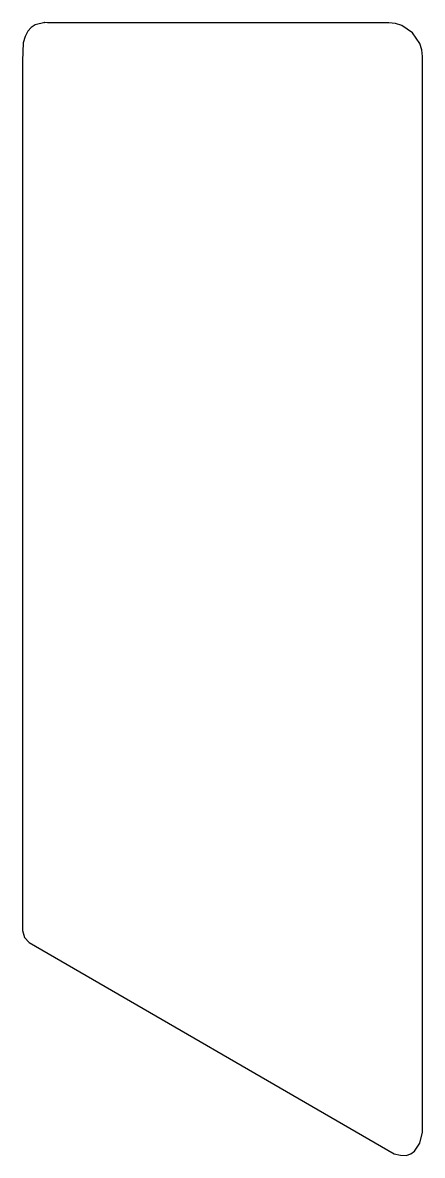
# Model space of a CAD drawing. Extents: x 113.2 to 135.3, y 23.3 to 85.9.
import ezdxf

# ---------------------------------------------------------------- set-up
doc = ezdxf.new("R2010")
doc.units = 0
doc.layers.get('0').update_dxf_attribs({"linetype": 'CONTINUOUS'})

msp = doc.modelspace()

# ---------------------------------------------------------------- linework, layer by layer
at = {"color": 7}
msp.add_lwpolyline([(114.406786, 85.94368), (113.887916, 85.827657), (113.665686, 85.681638), (113.476696, 85.469231), (113.327886, 85.184658), (113.225696, 84.822114), (113.188996, 83.840021), (113.186996, 35.76485), (113.286696, 35.390904), (113.540166, 35.099226), (133.750557, 23.434585), (134.106217, 23.343845), (134.411287, 23.342847), (134.667747, 23.420627), (134.878067, 23.566716), (135.170737, 24.020936), (135.308137, 24.619251), (135.308137, 84.072541), (135.269937, 84.444413), (135.159817, 84.792553), (134.756527, 85.385956), (134.162757, 85.789404), (133.815527, 85.900097), (133.444487, 85.939546), (133.440487, 85.939546), (115.614596, 85.939546), (114.556036, 85.939546), (114.406226, 85.943676)], close=True, dxfattribs=at)

doc.saveas('drawing.dxf')
